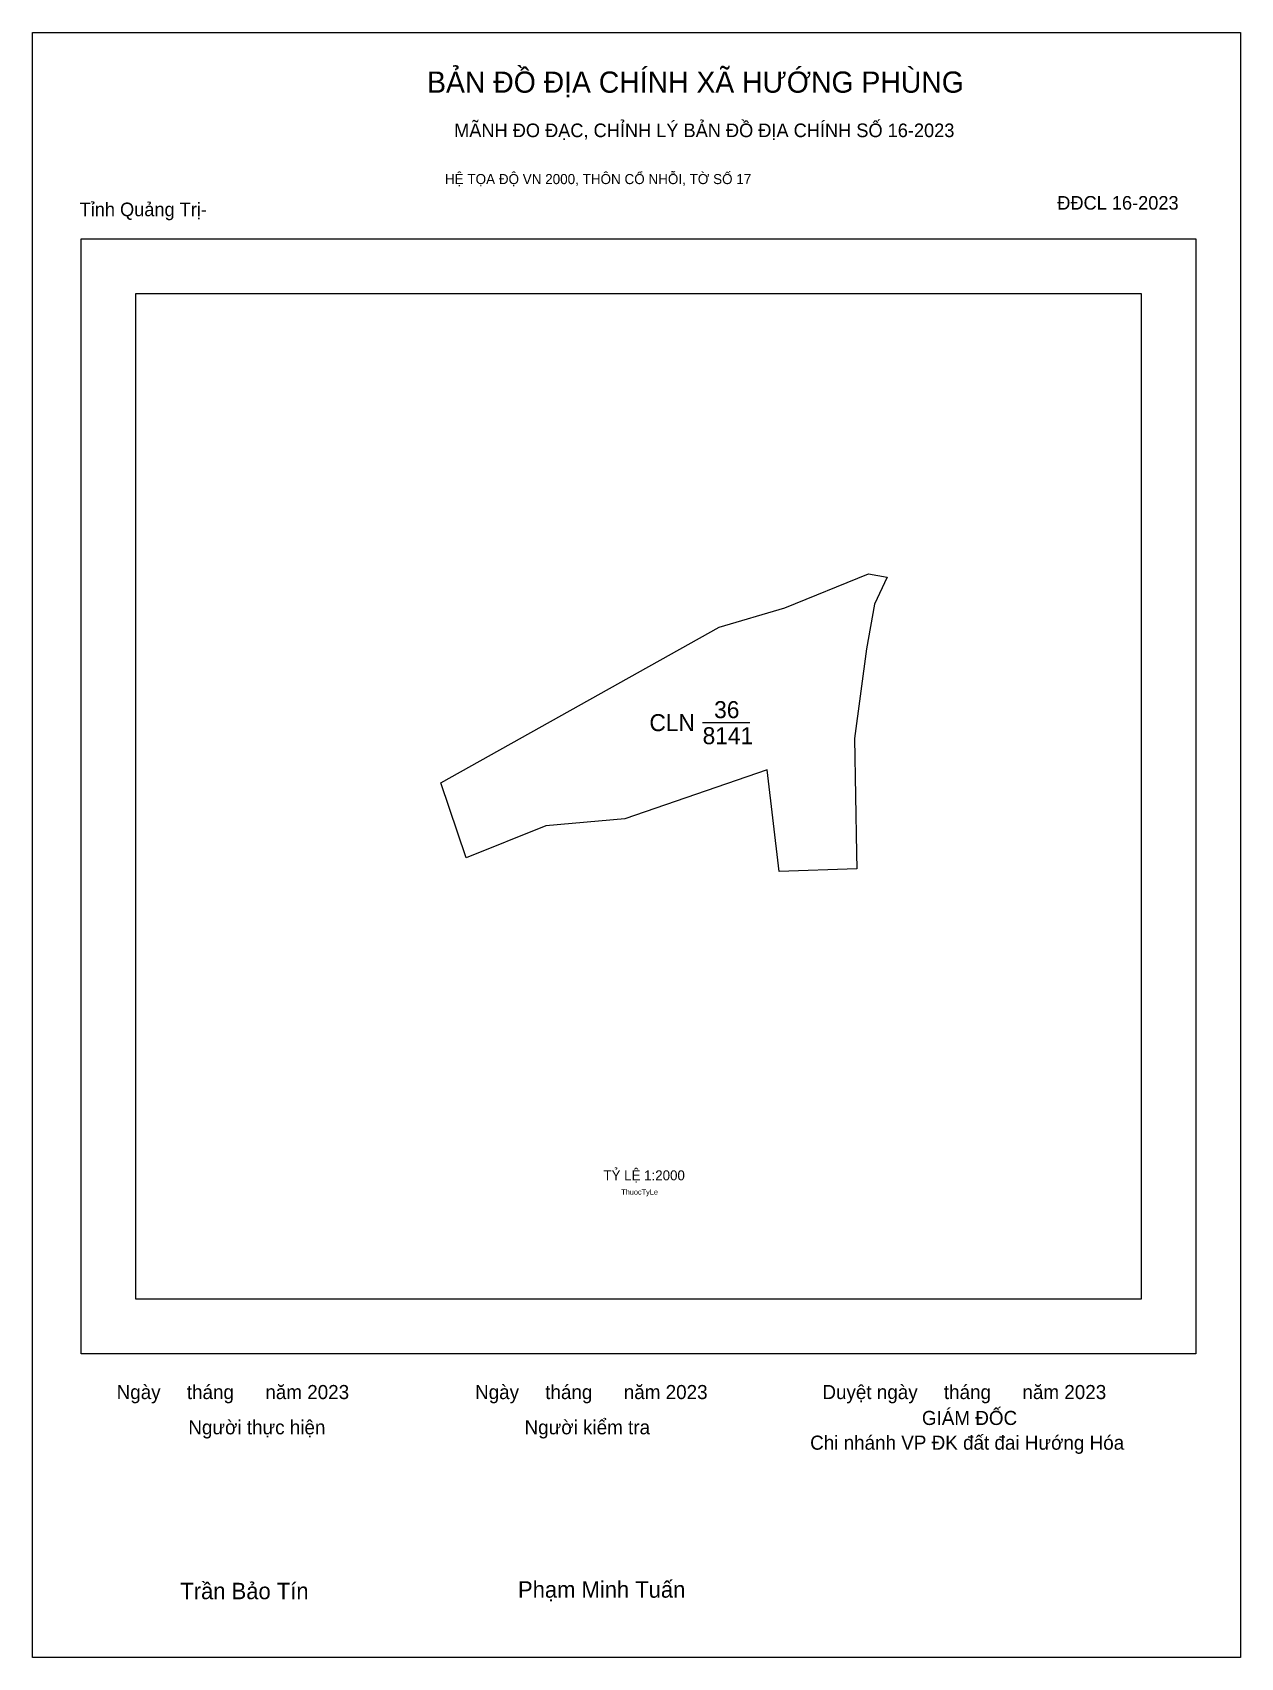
# Model space of a CAD drawing. Extents: x 536660 to 537087, y 1853085 to 1853658.
import ezdxf

# ---------------------------------------------------------------- set-up
doc = ezdxf.new("R2010")
doc.units = 0
for name, color, linetype in [('Level 10', 7, 'Continuous'), ('Level 13', 7, 'Continuous'), ('Level 15', 7, 'Continuous'), ('Level 27', 7, 'Continuous'), ('Level 6', 7, 'Continuous'), ('Level 62', 7, 'Continuous'), ('Level 63', 7, 'Continuous'), ('Level 9', 7, 'Continuous')]:
    doc.layers.add(name, color=color, linetype=linetype)

msp = doc.modelspace()

# ---------------------------------------------------------------- linework, layer by layer
at = {"layer": 'Level 10'}
msp.add_lwpolyline([(536955.57, 1853467.33), (536962.11, 1853466.12), (536957.64, 1853456.66), (536954.8, 1853440.88), (536950.64, 1853409.13), (536951.29, 1853368.73), (536951.38, 1853363.17), (536923.95, 1853362.21), (536919.78, 1853398.1), (536869.51, 1853380.82), (536841.62, 1853378.35), (536813.41, 1853367.05), (536804.49, 1853393.47), (536902.81, 1853448.5), (536926.01, 1853455.3)], close=True, dxfattribs=at)
at = {"layer": 'Level 13'}
msp.add_line((536896.96, 1853414.77), (536913.62, 1853414.77), dxfattribs=at)
at = {"layer": 'Level 15'}
msp.add_lwpolyline([(536660.24, 1853658.48), (537086.96, 1853658.48), (537086.96, 1853084.65), (536660.24, 1853084.65)], close=True, dxfattribs=at)
at = {"layer": 'Level 27'}
for p, q in [((536962.11, 1853466.12), (536962.12, 1853466.14)), ((536902.81, 1853448.5), (536902.79, 1853448.51)), ((536923.95, 1853362.21), (536923.95, 1853362.19)), ((536951.38, 1853363.17), (536951.38, 1853363.15))]:
    msp.add_line(p, q, dxfattribs=at)
at = {"layer": 'Level 62'}
msp.add_lwpolyline([(536696.79, 1853566.26), (537051.81, 1853566.26), (537051.81, 1853211.24), (536696.79, 1853211.24)], close=True, dxfattribs=at)
at = {"layer": 'Level 63'}
msp.add_lwpolyline([(536677.41, 1853585.64), (537071.19, 1853585.64), (537071.19, 1853191.86), (536677.41, 1853191.86)], close=True, dxfattribs=at)

# ---------------------------------------------------------------- texts
at = {"layer": 'Level 13'}
for s, p in [('36', (536901.03, 1853416.37)), ('CLN', (536878.17, 1853411.77)), ('8141', (536896.97, 1853407.17))]:
    msp.add_text(s, height=6, dxfattribs=at).set_placement(p)
at = {"layer": 'Level 6'}
msp.add_text('TỶ LỆ 1:2000', height=3.5158, dxfattribs=at).set_placement((536861.93, 1853253.16))
at = {"layer": 'Level 63'}
for s, height, p in [('BẢN ĐỒ ĐỊA CHÍNH XÃ HƯỚNG PHÙNG', 7.4873, (536799.64, 1853637.22)), ('MÃNH ĐO ĐẠC, CHỈNH LÝ BẢN ĐỒ ĐỊA CHÍNH SỐ 16-2023', 4.8044, (536809.18, 1853621.53)), ('HỆ TỌA ĐỘ VN 2000, THÔN CỔ NHỖI, TỜ SỐ 17', 3.5565, (536805.94, 1853604.95)), ('ThuocTyLe', 1.875, (536868.22, 1853248.1)), ('Ngày     tháng      năm 2023', 4.9766, (536689.97, 1853175.9)), ('Ngày     tháng      năm 2023', 4.9766, (536816.58, 1853175.9)), ('Duyệt ngày     tháng      năm 2023', 4.9766, (536939.26, 1853175.9)), ('GIÁM ĐỐC', 4.977, (536974.41, 1853166.76)), ('Người thực hiện', 4.9766, (536715.3, 1853163.46)), ('Người kiểm tra', 4.9766, (536834.07, 1853163.46)), ('Chi nhánh VP ĐK đất đai Hướng Hóa', 4.9766, (536934.94, 1853158.03)), ('Trần Bảo Tín', 5.8048, (536712.46, 1853105.23)), ('Phạm Minh Tuấn', 5.8048, (536831.75, 1853105.76))]:
    msp.add_text(s, height=height, dxfattribs=at).set_placement(p)
at = {"layer": 'Level 9'}
for s, p in [('Tỉnh Quảng Trị-', (536676.89, 1853593.61)), ('ĐĐCL 16-2023', (537022.23, 1853595.93))]:
    msp.add_text(s, height=4.8044, dxfattribs=at).set_placement(p)

doc.saveas('drawing.dxf')
